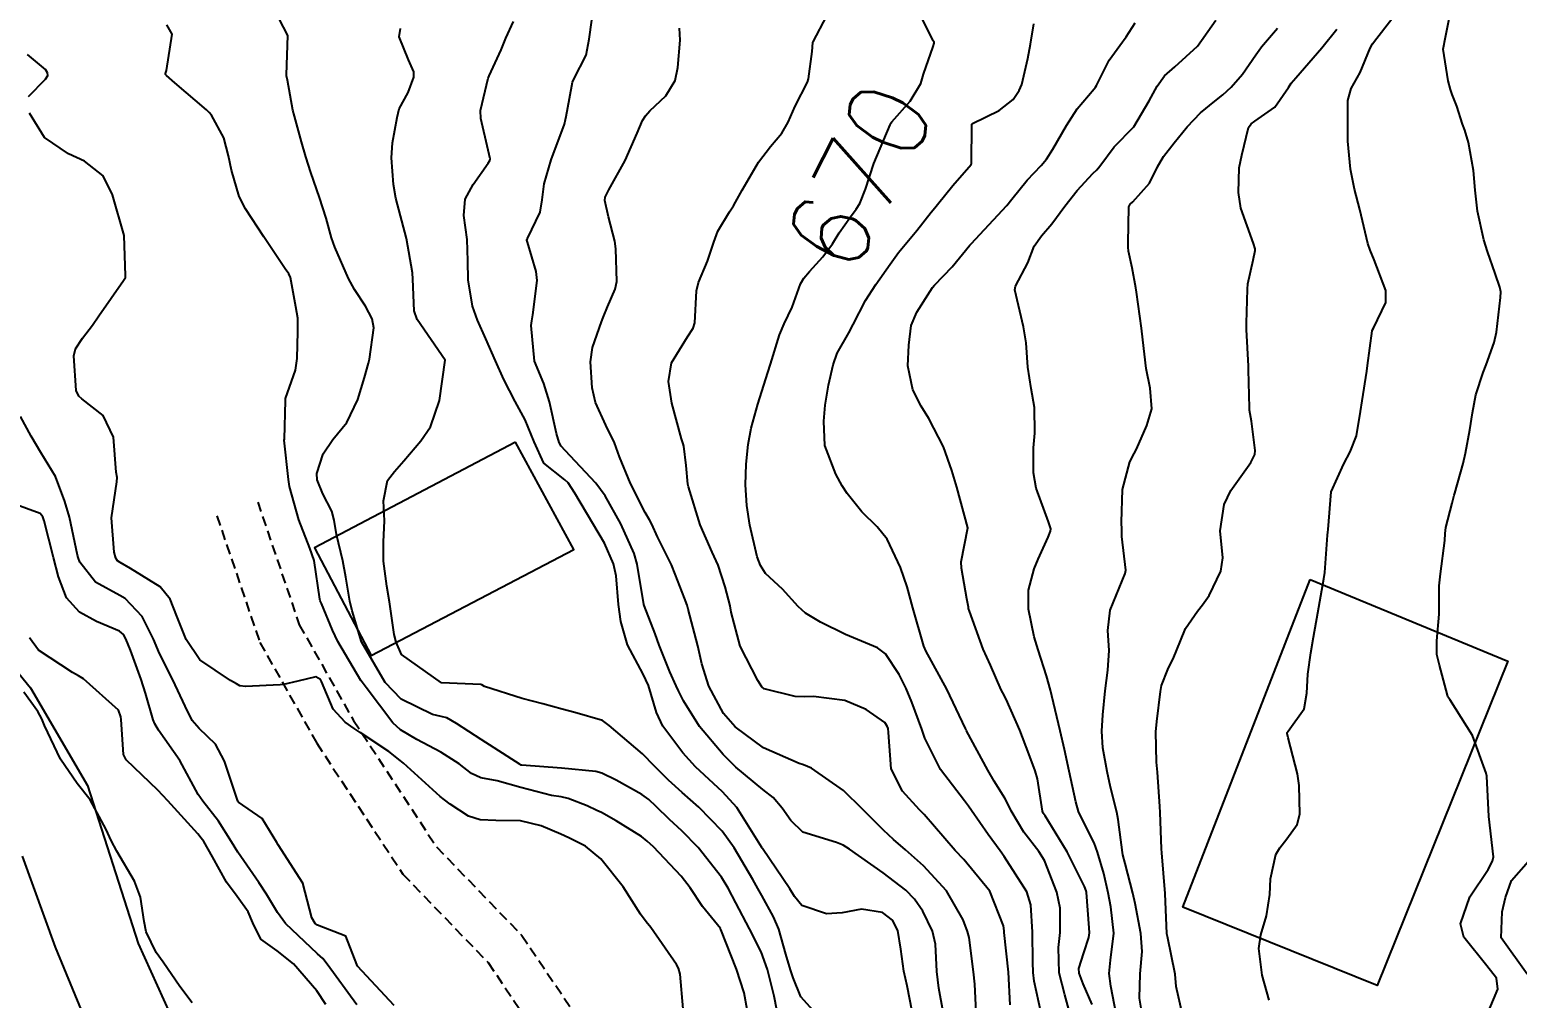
# Model space of a CAD drawing. Header units: metres. Extents: x 292545 to 299085, y 7450245 to 7463078.
# Drawn here: x 296010.8 to 296084.5, y 7461973.9 to 7462021.9 of the extents above; entities that cross this region are included whole.
import ezdxf
from ezdxf.enums import TextEntityAlignment as Align

# ---------------------------------------------------------------- set-up
doc = ezdxf.new("R2010")
doc.units = ezdxf.units.M
doc.linetypes.add('DASHED', pattern=[0.75, 0.5, -0.25])
for name, color, linetype in [('Cotas', 45, 'Continuous'), ('Curvas de Nivel 1m', 11, 'Continuous'), ('Curvas de Nivel 5m', 15, 'Continuous'), ('Edificações', 30, 'Continuous'), ('Hidrografia', 140, 'Continuous'), ('Vias Secundárias', 230, 'DASHED')]:
    doc.layers.add(name, color=color, linetype=linetype)
doc.styles.add('Style-STANDARD', font='STANDARD.shx')

msp = doc.modelspace()

# ---------------------------------------------------------------- linework, layer by layer
at = {"layer": 'Curvas de Nivel 1m', "flags": 128}
for points, elevation in [([(296047.806, 7461973.308), (296047.676, 7461973.987), (296047.347, 7461975.315), (296047.026, 7461976.191), (296046.457, 7461977.326), (296045.783, 7461978.606), (296045.397, 7461979.337), (296045.071, 7461979.88), (296043.917, 7461981.352), (296043.101, 7461982.181), (296042.486, 7461982.749), (296041.831, 7461983.379), (296041.459, 7461983.728), (296041.119, 7461983.983), (296039.839, 7461984.69), (296039.129, 7461985.039), (296038.836, 7461985.12), (296037.131, 7461985.291), (296035.159, 7461985.434), (296035.133, 7461985.439), (296035.087, 7461985.46), (296033.151, 7461986.703), (296031.924, 7461987.499), (296031.441, 7461987.781), (296031.166, 7461987.85), (296030.742, 7461987.94), (296029.175, 7461988.707), (296028.389, 7461989.538), (296027.213, 7461991.55), (296026.761, 7461993.09), (296026.635, 7461993.559), (296026.433, 7461994.751), (296026.288, 7461995.564), (296025.974, 7461996.868), (296025.858, 7461997.571), (296025.745, 7461998.031), (296025.296, 7461998.877), (296025.02, 7461999.583), (296024.999, 7461999.891), (296025.316, 7462000.871), (296025.79, 7462001.573), (296026.486, 7462002.413), (296027.031, 7462003.555), (296027.364, 7462004.643), (296027.559, 7462005.361), (296027.605, 7462005.548), (296027.835, 7462007.107), (296027.747, 7462007.547), (296027.409, 7462008.186), (296026.865, 7462009.006), (296026.567, 7462009.559), (296025.891, 7462011.113), (296025.728, 7462011.567), (296025.457, 7462012.541), (296025.126, 7462013.575), (296024.705, 7462014.802), (296024.455, 7462015.586), (296024.244, 7462016.333), (296023.888, 7462017.594), (296023.812, 7462017.891), (296023.54, 7462019.387), (296023.498, 7462019.6), (296023.494, 7462019.65), (296023.563, 7462021.6), (296022.516, 7462023.611)], 664), ([(296072.228, 7461973.79), (296071.878, 7461975.021), (296071.711, 7461976.345), (296071.813, 7461977.022), (296072.099, 7461977.973), (296072.251, 7461979.018), (296072.285, 7461979.803), (296072.557, 7461981.015), (296072.755, 7461981.346), (296073.094, 7461981.776), (296073.618, 7461982.492), (296073.752, 7461983.004), (296073.71, 7461984.421), (296073.623, 7461985.005), (296073.16, 7461986.783), (296073.115, 7461987.01), (296073.12, 7461987.054), (296073.164, 7461987.128), (296073.952, 7461988.225), (296074.099, 7461989.001), (296074.138, 7461989.942), (296074.285, 7461990.994), (296074.427, 7461991.78), (296074.642, 7461992.989), (296074.939, 7461994.674), (296074.978, 7461994.984), (296075.116, 7461996.827), (296075.132, 7461996.982), (296075.144, 7461997.113), (296075.303, 7461998.98), (296075.92, 7462000.371), (296076.235, 7462000.971), (296076.551, 7462001.751), (296076.755, 7462002.966), (296076.828, 7462003.495), (296077.066, 7462004.963), (296077.101, 7462005.238), (296077.323, 7462006.961), (296077.343, 7462007.011), (296077.395, 7462007.097), (296078.007, 7462008.361), (296078.008, 7462008.954), (296077.438, 7462010.479), (296077.225, 7462010.962), (296077.118, 7462011.292), (296076.721, 7462012.967), (296076.463, 7462013.985), (296076.25, 7462014.972), (296076.116, 7462016.365), (296076.13, 7462016.974), (296076.132, 7462018.376), (296076.296, 7462018.972), (296076.744, 7462019.769), (296077.232, 7462020.963), (296077.345, 7462021.183), (296077.568, 7462021.457), (296078.707, 7462022.943)], 676), ([(296082.994, 7461972.994), (296083.555, 7461974.337), (296083.496, 7461974.885), (296083.022, 7461975.486), (296081.869, 7461976.908), (296081.711, 7461977.571), (296082.179, 7461978.903), (296083.077, 7461980.27), (296083.291, 7461980.677), (296083.339, 7461980.887), (296083.113, 7461982.89), (296083.009, 7461984.891), (296082.989, 7461985.037), (296082.308, 7461986.898), (296081.18, 7461988.683), (296081.091, 7461988.82), (296081.059, 7461988.912), (296080.668, 7461990.388), (296080.532, 7461990.92), (296080.535, 7461991.598), (296080.645, 7461992.919), (296080.659, 7461994.33), (296080.726, 7461994.918), (296080.932, 7461996.577), (296080.944, 7461996.915), (296080.979, 7461997.212), (296081.296, 7461998.423), (296081.403, 7461998.808), (296081.43, 7461998.909), (296081.838, 7462000.384), (296081.957, 7462000.904), (296082.178, 7462002.058), (296082.304, 7462002.9), (296082.466, 7462003.789), (296082.833, 7462004.895), (296082.99, 7462005.28), (296083.388, 7462006.374), (296083.501, 7462006.888), (296083.688, 7462008.617), (296083.704, 7462008.886), (296083.666, 7462009.128), (296083.432, 7462009.804), (296083.051, 7462010.894), (296082.87, 7462011.474), (296082.559, 7462012.899), (296082.44, 7462013.939), (296082.362, 7462014.901), (296082.115, 7462016.296), (296081.921, 7462016.906), (296081.818, 7462017.209), (296081.525, 7462018.087), (296081.295, 7462018.677), (296081.218, 7462018.913), (296081.096, 7462019.358), (296080.858, 7462020.917), (296080.97, 7462021.515), (296081.253, 7462022.913)], 677), ([(296046.348, 7461973.326), (296046.183, 7461974.15), (296045.811, 7461975.332), (296045.042, 7461977.286), (296045.024, 7461977.322), (296045.011, 7461977.34), (296044.123, 7461978.423), (296043.513, 7461979.356), (296043.072, 7461979.94), (296041.692, 7461981.381), (296041.386, 7461981.676), (296041.098, 7461981.904), (296039.837, 7461982.672), (296039.11, 7461983.085), (296038.893, 7461983.195), (296038.399, 7461983.421), (296037.47, 7461983.789), (296037.117, 7461983.858), (296036.633, 7461983.93), (296035.122, 7461984.332), (296033.942, 7461984.654), (296033.126, 7461984.815), (296032.668, 7461985.027), (296032.051, 7461985.496), (296031.142, 7461986.087), (296029.957, 7461986.715), (296029.158, 7461987.184), (296028.774, 7461987.534), (296027.44, 7461989.288), (296027.247, 7461989.549), (296027.184, 7461989.636), (296026.036, 7461991.568), (296025.773, 7461992.126), (296025.232, 7461993.444), (296025.172, 7461993.581), (296025.145, 7461993.67), (296024.862, 7461995.584), (296024.658, 7461996.19), (296024.11, 7461997.592), (296023.651, 7461999.245), (296023.595, 7461999.597), (296023.389, 7462001.542), (296023.39, 7462001.599), (296023.442, 7462003.509), (296023.455, 7462003.599), (296023.95, 7462005.011), (296024.026, 7462005.593), (296024.059, 7462006.927), (296024.067, 7462007.593), (296023.961, 7462008.145), (296023.699, 7462009.596), (296023.612, 7462009.785), (296023.427, 7462010.031), (296022.371, 7462011.611), (296021.464, 7462013.014), (296021.148, 7462013.625), (296020.77, 7462014.915), (296020.621, 7462015.633), (296020.383, 7462016.518), (296019.775, 7462017.646), (296019.661, 7462017.785), (296019.526, 7462017.912), (296017.961, 7462019.244), (296017.542, 7462019.61), (296017.501, 7462019.67), (296017.497, 7462019.717), (296017.545, 7462019.864), (296017.826, 7462021.666), (296017.57, 7462022.13)], 663), ([(296054.524, 7461973.227), (296054.281, 7461974.506), (296054.113, 7461975.233), (296053.955, 7461976.31), (296053.817, 7461977.238), (296053.552, 7461977.746), (296053.052, 7461978.129), (296052.016, 7461978.298), (296051.051, 7461978.116), (296050.268, 7461978.061), (296049.055, 7461978.477), (296048.685, 7461978.922), (296048.461, 7461979.299), (296047.093, 7461981.302), (296047.079, 7461981.32), (296047.061, 7461981.353), (296045.829, 7461983.333), (296045.121, 7461984.114), (296043.77, 7461985.354), (296043.143, 7461986.038), (296042.152, 7461987.375), (296041.836, 7461988.046), (296041.451, 7461989.386), (296041.191, 7461989.951), (296040.405, 7461991.398), (296040.071, 7461992.555), (296039.96, 7461993.403), (296039.84, 7461994.811), (296039.72, 7461995.405), (296039.268, 7461996.439), (296038.695, 7461997.416), (296037.802, 7461998.921), (296037.465, 7461999.428), (296037.304, 7461999.569), (296036.264, 7462000.397), (296035.774, 7462001.453), (296035.339, 7462002.547), (296034.829, 7462003.465), (296034.279, 7462004.555), (296033.869, 7462005.475), (296033.389, 7462006.568), (296032.967, 7462007.484), (296032.722, 7462008.175), (296032.5, 7462009.489), (296032.488, 7462010.433), (296032.453, 7462011.49), (296032.285, 7462012.668), (296032.358, 7462013.491), (296032.753, 7462014.214), (296033.491, 7462015.271), (296033.573, 7462015.398), (296033.589, 7462015.479), (296033.497, 7462015.906), (296033.137, 7462017.484), (296033.12, 7462017.883), (296033.495, 7462019.48), (296033.506, 7462019.517), (296033.544, 7462019.598), (296034.143, 7462020.888), (296034.38, 7462021.472), (296034.751, 7462022.293)], 666), ([(296056.063, 7461973.209), (296055.836, 7461974.38), (296055.747, 7461975.213), (296055.683, 7461976.563), (296055.534, 7461977.215), (296055.053, 7461978.193), (296054.633, 7461978.8), (296054.204, 7461979.233), (296053.076, 7461980.104), (296051.407, 7461981.267), (296051.095, 7461981.47), (296050.768, 7461981.601), (296049.101, 7461982.121), (296048.497, 7461982.689), (296048.081, 7461983.305), (296047.635, 7461983.829), (296047.122, 7461984.234), (296045.786, 7461985.333), (296045.142, 7461985.956), (296043.98, 7461987.352), (296043.176, 7461988.621), (296042.933, 7461989.116), (296042.823, 7461989.365), (296042.501, 7461990.062), (296041.983, 7461991.378), (296041.776, 7461991.939), (296041.233, 7461993.35), (296041.222, 7461993.39), (296040.891, 7461995.394), (296040.738, 7461995.918), (296040.071, 7461997.402), (296039.297, 7461998.786), (296038.832, 7461999.415), (296037.319, 7462001.025), (296037.125, 7462001.237), (296037.026, 7462001.434), (296036.886, 7462001.88), (296036.543, 7462003.442), (296036.257, 7462004.342), (296035.788, 7462005.454), (296035.628, 7462007.228), (296035.658, 7462007.456), (296035.704, 7462007.753), (296035.919, 7462009.453), (296035.883, 7462009.909), (296035.442, 7462011.36), (296035.417, 7462011.46), (296035.42, 7462011.484), (296035.444, 7462011.536), (296036.069, 7462012.846), (296036.179, 7462013.449), (296036.278, 7462014.245), (296036.62, 7462015.443), (296037.274, 7462017.197), (296037.337, 7462017.433), (296037.358, 7462017.59), (296037.529, 7462018.474), (296037.68, 7462019.29), (296037.739, 7462019.428), (296038.361, 7462020.615), (296038.508, 7462021.421), (296038.638, 7462022.358)], 667), ([(296059.381, 7461973.558), (296059.304, 7461975.176), (296059.087, 7461977.134), (296059.085, 7461977.179), (296059.081, 7461977.217), (296059.046, 7461977.479), (296058.379, 7461979.187), (296057.086, 7461980.752), (296056.657, 7461981.204), (296055.111, 7461982.993), (296055, 7461983.11), (296054.886, 7461983.223), (296054.04, 7461984.154), (296053.475, 7461985.245), (296053.355, 7461987.052), (296053.327, 7461987.248), (296053.284, 7461987.368), (296053.166, 7461987.549), (296052.243, 7461988.189), (296051.177, 7461988.648), (296049.628, 7461988.836), (296049.178, 7461988.821), (296048.725, 7461988.843), (296047.182, 7461989.226), (296047.073, 7461989.321), (296046.873, 7461989.636), (296045.99, 7461991.332), (296045.549, 7461993.015), (296045.489, 7461993.337), (296045.242, 7461994.265), (296044.895, 7461995.344), (296044.611, 7461995.998), (296044.012, 7461997.353), (296043.434, 7461999.227), (296043.405, 7461999.359), (296043.312, 7462000.291), (296043.204, 7462001.244), (296043.17, 7462001.362), (296043.079, 7462001.612), (296042.597, 7462003.371), (296042.436, 7462004.446), (296042.582, 7462005.372), (296043.386, 7462006.667), (296043.66, 7462007.087), (296043.741, 7462007.357), (296043.833, 7462008.939), (296043.922, 7462009.355), (296044.371, 7462010.413), (296044.686, 7462011.348), (296044.891, 7462011.906), (296045.466, 7462012.865), (296045.655, 7462013.152), (296045.759, 7462013.336), (296046.085, 7462013.937), (296046.897, 7462015.319), (296047.501, 7462016.088), (296048.059, 7462016.753), (296048.381, 7462017.301), (296048.726, 7462018.097), (296049.325, 7462019.292), (296049.381, 7462019.455), (296049.558, 7462020.805), (296049.602, 7462021.25), (296049.615, 7462021.289), (296050.288, 7462022.571)], 669), ([(296062.335, 7461973.137), (296062.091, 7461974.051), (296061.808, 7461975.142), (296061.776, 7461976.398), (296061.854, 7461977.142), (296061.854, 7461978.343), (296061.697, 7461979.144), (296061.086, 7461980.714), (296060.809, 7461981.154), (296060.054, 7461982.117), (296059.429, 7461983.175), (296059.33, 7461983.392), (296059.119, 7461983.802), (296058.593, 7461984.644), (296058.267, 7461985.183), (296057.218, 7461987.143), (296057.192, 7461987.2), (296057.182, 7461987.219), (296057.164, 7461987.26), (296056.243, 7461989.209), (296055.202, 7461991.106), (296055.164, 7461991.182), (296055.144, 7461991.221), (296055.101, 7461991.325), (296054.554, 7461993.23), (296054.277, 7461994.269), (296053.949, 7461995.233), (296053.274, 7461996.641), (296052.792, 7461997.247), (296052.019, 7461997.988), (296051.299, 7461998.891), (296051.058, 7461999.272), (296050.73, 7461999.854), (296050.198, 7462001.281), (296050.138, 7462002.485), (296050.21, 7462003.281), (296050.379, 7462004.264), (296050.6, 7462005.278), (296050.796, 7462005.858), (296051.389, 7462006.867), (296051.604, 7462007.267), (296052.203, 7462008.466), (296052.722, 7462009.251), (296053.433, 7462010.262), (296053.84, 7462010.835), (296054.168, 7462011.233), (296054.756, 7462011.925), (296055.467, 7462012.836), (296055.638, 7462013.05), (296055.774, 7462013.217), (296056.531, 7462014.161), (296057.444, 7462015.2), (296057.458, 7462015.236), (296057.487, 7462017.2), (296057.492, 7462017.221), (296057.514, 7462017.242), (296058.829, 7462017.875), (296059.532, 7462018.432), (296059.833, 7462018.872), (296059.954, 7462019.166), (296060.265, 7462020.453), (296060.391, 7462021.162), (296060.56, 7462022.173)], 671), ([(296063.454, 7461973.58), (296063.008, 7461974.6), (296062.802, 7461975.132), (296062.793, 7461975.355), (296063.028, 7461976.141), (296063.276, 7461976.889), (296063.308, 7461977.126), (296063.297, 7461977.377), (296063.166, 7461979.128), (296063.149, 7461979.214), (296063.067, 7461979.424), (296062.215, 7461981.139), (296061.111, 7461982.926), (296061.017, 7461983.057), (296060.978, 7461983.152), (296060.735, 7461984.762), (296060.623, 7461985.155), (296060.302, 7461986.002), (296059.857, 7461987.163), (296059.178, 7461988.7), (296059.023, 7461989.014), (296058.942, 7461989.174), (296058.399, 7461990.386), (296058.046, 7461991.187), (296057.361, 7461993.068), (296057.323, 7461993.199), (296057.307, 7461993.272), (296057.238, 7461993.677), (296056.961, 7461995.203), (296056.956, 7461995.505), (296057.283, 7461997.2), (296056.738, 7461999.206), (296056.487, 7462000.033), (296056.075, 7462001.212), (296055.344, 7462002.611), (296054.97, 7462003.224), (296054.559, 7462004.03), (296054.311, 7462005.231), (296054.363, 7462006.25), (296054.468, 7462007.229), (296054.751, 7462007.878), (296055.419, 7462008.932), (296055.533, 7462009.107), (296055.625, 7462009.218), (296056.502, 7462010.14), (296057.377, 7462011.201), (296057.409, 7462011.235), (296057.444, 7462011.278), (296059.211, 7462013.174), (296059.468, 7462013.483), (296060.219, 7462014.426), (296060.91, 7462015.156), (296061.179, 7462015.47), (296061.501, 7462015.959), (296062.175, 7462017.14), (296062.7, 7462017.958), (296063.54, 7462018.955), (296063.618, 7462019.043), (296063.669, 7462019.119), (296064.291, 7462020.378), (296064.816, 7462021.107), (296065.141, 7462021.53), (296065.574, 7462022.217)], 672), ([(296064.63, 7461973.114), (296064.373, 7461974.476), (296064.29, 7461975.111), (296064.357, 7461975.776), (296064.516, 7461977.108), (296064.366, 7461978.42), (296064.246, 7461979.112), (296064.028, 7461980.071), (296063.71, 7461981.121), (296063.552, 7461981.578), (296063.106, 7461982.456), (296062.769, 7461983.133), (296062.631, 7461983.621), (296062.31, 7461985.138), (296062.071, 7461986.219), (296061.868, 7461987.143), (296061.451, 7461988.876), (296061.388, 7461989.148), (296061.19, 7461989.858), (296060.764, 7461991.154), (296060.568, 7461991.801), (296060.295, 7461993.159), (296060.298, 7461994.103), (296060.575, 7461995.157), (296060.777, 7461995.638), (296061.269, 7461996.73), (296061.384, 7461997.037), (296061.391, 7461997.149), (296061.278, 7461997.494), (296060.673, 7461999.156), (296060.545, 7461999.923), (296060.544, 7462001.158), (296060.601, 7462001.89), (296060.594, 7462003.158), (296060.427, 7462004.095), (296060.261, 7462005.161), (296060.178, 7462006.369), (296060.048, 7462007.163), (296059.604, 7462008.984), (296059.643, 7462009.168), (296060.263, 7462010.333), (296060.567, 7462011.159), (296060.928, 7462011.675), (296061.454, 7462012.262), (296062.099, 7462013.14), (296062.695, 7462013.912), (296063.487, 7462014.751), (296063.675, 7462014.933), (296063.827, 7462015.117), (296064.538, 7462016.074), (296065.513, 7462017.073), (296066.273, 7462018.351), (296066.678, 7462019.089), (296067.041, 7462019.592), (296067.552, 7462020.038), (296068.677, 7462021.063), (296069.576, 7462022.357)], 673), ([(296057.689, 7461973.193), (296057.621, 7461974.58), (296057.569, 7461975.194), (296057.345, 7461976.89), (296057.267, 7461977.198), (296057.049, 7461977.763), (296056.216, 7461979.208), (296055.081, 7461980.453), (296054.183, 7461981.234), (296053.604, 7461981.748), (296053.103, 7461982.219), (296052.052, 7461983.261), (296051.122, 7461984.179), (296049.524, 7461985.286), (296049.135, 7461985.449), (296048.914, 7461985.516), (296047.148, 7461986.301), (296045.74, 7461987.334), (296045.17, 7461988), (296044.447, 7461989.347), (296044.098, 7461990.453), (296043.895, 7461991.353), (296043.418, 7461993.17), (296043.36, 7461993.359), (296043.236, 7461993.711), (296042.775, 7461994.894), (296042.58, 7461995.37), (296041.895, 7461996.759), (296041.605, 7461997.385), (296041.498, 7461997.599), (296041.289, 7461997.958), (296040.555, 7461999.397), (296040.005, 7462000.714), (296039.755, 7462001.406), (296039.336, 7462002.289), (296038.818, 7462003.415), (296038.647, 7462004.13), (296038.567, 7462005.418), (296038.665, 7462006.136), (296039.11, 7462007.413), (296039.194, 7462007.623), (296039.41, 7462008.148), (296039.791, 7462009.033), (296039.869, 7462009.406), (296039.828, 7462011.017), (296039.775, 7462011.407), (296039.461, 7462012.615), (296039.278, 7462013.412), (296039.294, 7462013.593), (296039.478, 7462013.941), (296040.284, 7462015.398), (296040.88, 7462016.763), (296041.149, 7462017.385), (296041.291, 7462017.609), (296041.52, 7462017.86), (296042.302, 7462018.602), (296042.777, 7462019.368), (296042.906, 7462020.009), (296043.024, 7462021.365), (296042.977, 7462021.958)], 668), ([(296065.929, 7461973.096), (296065.788, 7461973.886), (296065.824, 7461975.092), (296065.925, 7461976.196), (296065.864, 7461977.092), (296065.573, 7461978.579), (296065.462, 7461979.096), (296065.078, 7461980.568), (296064.967, 7461980.987), (296064.946, 7461981.102), (296064.743, 7461982.739), (296064.665, 7461983.107), (296064.364, 7461984.35), (296064.193, 7461985.114), (296063.977, 7461986.291), (296063.93, 7461987.118), (296063.976, 7461987.923), (296064.098, 7461989.116), (296064.23, 7461990.151), (296064.285, 7461991.114), (296064.225, 7461992.108), (296064.347, 7461993.113), (296065.077, 7461994.928), (296065.115, 7461995.102), (296064.924, 7461996.76), (296064.918, 7461997.105), (296064.905, 7461997.479), (296064.946, 7461999.105), (296065.317, 7462000.472), (296065.529, 7462000.889), (296065.644, 7462001.097), (296066.158, 7462002.275), (296066.407, 7462003.089), (296066.327, 7462004.126), (296066.121, 7462005.093), (296065.961, 7462006.52), (296065.892, 7462007.095), (296065.644, 7462008.874), (296065.612, 7462009.098), (296065.433, 7462010.077), (296065.252, 7462010.914), (296065.239, 7462011.102), (296065.239, 7462011.308), (296065.258, 7462013.102), (296065.333, 7462013.233), (296065.467, 7462013.355), (296066.29, 7462014.282), (296066.687, 7462015.088), (296066.977, 7462015.606), (296067.505, 7462016.282), (296068.153, 7462017.07), (296068.82, 7462017.764), (296069.532, 7462018.336), (296069.925, 7462018.658), (296070.334, 7462019.042), (296070.898, 7462019.688), (296071.559, 7462020.645), (296071.721, 7462020.868), (296071.85, 7462021.027), (296072.63, 7462021.961)], 674), ([(296010.711, 7462018.569), (296011.54, 7462019.43), (296011.667, 7462019.613), (296011.639, 7462019.739), (296011.545, 7462019.904), (296010.652, 7462020.649)], 662), ([(296043.171, 7461973.367), (296043.019, 7461975.078), (296042.937, 7461975.371), (296042.833, 7461975.564), (296041.564, 7461977.385), (296041.33, 7461977.67), (296041.05, 7461978.056), (296040.188, 7461979.399), (296039.084, 7461980.791), (296038.319, 7461981.422), (296037.503, 7461981.84), (296037.099, 7461982.014), (296036.13, 7461982.423), (296035.105, 7461982.671), (296033.885, 7461982.692), (296033.105, 7461982.726), (296032.518, 7461982.9), (296031.609, 7461983.503), (296031.325, 7461983.717), (296031.117, 7461983.886), (296029.294, 7461985.528), (296029.135, 7461985.661), (296028.565, 7461986.113), (296027.155, 7461987.054), (296026.85, 7461987.245), (296026.411, 7461987.561), (296025.816, 7461988.217), (296025.232, 7461989.579), (296025.184, 7461989.674), (296024.958, 7461989.81), (296024.052, 7461989.591), (296023.347, 7461989.433), (296023.181, 7461989.417), (296021.467, 7461989.331), (296021.18, 7461989.374), (296021.022, 7461989.463), (296020.725, 7461989.627), (296019.198, 7461990.652), (296018.518, 7461991.657), (296018.064, 7461992.822), (296017.737, 7461993.665), (296017.239, 7461994.266), (296015.754, 7461995.178), (296015.251, 7461995.473), (296015.124, 7461995.565), (296015.038, 7461995.693), (296014.959, 7461995.993), (296014.824, 7461997.697), (296015.083, 7461999.475), (296015.093, 7461999.693), (296015.045, 7461999.955), (296014.918, 7462001.696), (296014.412, 7462002.772), (296013.352, 7462003.588), (296013.206, 7462003.721), (296013.076, 7462004.003), (296012.958, 7462005.724), (296013.031, 7462006.071), (296013.386, 7462006.594), (296013.875, 7462007.234), (296014.189, 7462007.708), (296015.421, 7462009.45), (296015.51, 7462009.602), (296015.52, 7462009.689), (296015.443, 7462011.69), (296014.868, 7462013.699), (296014.413, 7462014.636), (296013.489, 7462015.375), (296012.692, 7462015.728), (296011.505, 7462016.54), (296010.755, 7462017.748)], 662), ([(296028.836, 7461973.532), (296027.022, 7461975.48), (296026.989, 7461975.551), (296026.436, 7461976.958), (296025.042, 7461977.499), (296024.913, 7461977.581), (296024.753, 7461977.876), (296024.301, 7461979.588), (296023.091, 7461981.479), (296023.025, 7461981.601), (296022.288, 7461982.795), (296021.113, 7461983.6), (296021.082, 7461983.652), (296020.425, 7461985.631), (296019.982, 7461986.469), (296019.159, 7461987.249), (296018.823, 7461987.653), (296018.468, 7461988.359), (296017.854, 7461989.663), (296017.202, 7461990.968), (296016.905, 7461991.675), (296016.343, 7461992.802), (296015.502, 7461993.687), (296015.234, 7461993.839), (296014.032, 7461994.5), (296013.251, 7461995.501), (296013.169, 7461995.721), (296013.14, 7461995.835), (296012.736, 7461997.725), (296012.512, 7461998.506), (296012.038, 7461999.733), (296011.321, 7462000.937), (296010.832, 7462001.748), (296010.308, 7462002.721)], 661), ([(296025.456, 7461973.573), (296025.003, 7461974.247), (296023.84, 7461975.592), (296023.029, 7461976.241), (296022.231, 7461976.808), (296021.826, 7461977.618), (296021.592, 7461978.165), (296021.056, 7461978.925), (296020.522, 7461979.635), (296019.826, 7461980.898), (296019.392, 7461981.647), (296019.271, 7461981.823), (296019.097, 7461982.028), (296017.609, 7461983.665), (296017.121, 7461984.204), (296015.547, 7461985.694), (296015.415, 7461985.965), (296015.304, 7461987.698), (296015.289, 7461987.823), (296015.167, 7461988.154), (296013.426, 7461989.718), (296013.185, 7461989.865), (296012.889, 7461990.022), (296011.204, 7461991.139), (296010.761, 7461991.747)], 659), ([(296018.816, 7461973.652), (296018.204, 7461974.459), (296017.374, 7461975.666), (296017.028, 7461976.159), (296016.535, 7461977.174), (296016.434, 7461977.679), (296016.265, 7461978.892), (296015.966, 7461979.686), (296015.085, 7461981.181), (296014.803, 7461981.703), (296014.551, 7461982.253), (296013.77, 7461983.713), (296013.125, 7461984.527), (296012.284, 7461985.729), (296011.491, 7461987.406), (296011.36, 7461987.738), (296011.166, 7461988.091), (296010.481, 7461989.055)], 658), ([(296085.016, 7461975.082), (296083.728, 7461976.883), (296083.771, 7461978.168), (296083.937, 7461978.881), (296084.234, 7461979.716), (296085.081, 7461980.682)], 678)]:
    msp.add_lwpolyline(points, dxfattribs=dict(at, elevation=elevation))
at = {"layer": 'Curvas de Nivel 5m', "flags": 128}
for points, elevation in [([(296060.919, 7461973.151), (296060.577, 7461974.725), (296060.524, 7461975.157), (296060.5, 7461975.679), (296060.484, 7461977.158), (296060.411, 7461978.515), (296060.208, 7461979.163), (296059.089, 7461980.907), (296058.883, 7461981.182), (296058.294, 7461981.995), (296057.466, 7461983.196), (296057.323, 7461983.405), (296057.118, 7461983.666), (296055.925, 7461985.212), (296055.156, 7461986.772), (296055.001, 7461987.222), (296054.506, 7461988.56), (296054.222, 7461989.234), (296053.884, 7461989.934), (296053.2, 7461990.948), (296052.81, 7461991.254), (296051.213, 7461991.916), (296049.979, 7461992.525), (296049.228, 7461992.966), (296048.876, 7461993.295), (296048.099, 7461994.165), (296047.249, 7461994.94), (296047, 7461995.323), (296046.831, 7461995.753), (296046.464, 7461997.328), (296046.325, 7461998.297), (296046.252, 7461999.331), (296046.288, 7462000.356), (296046.395, 7462001.329), (296046.534, 7462002.129), (296046.867, 7462003.325), (296047.369, 7462004.898), (296047.491, 7462005.309), (296047.935, 7462006.757), (296048.173, 7462007.302), (296048.569, 7462008.135), (296048.991, 7462009.294), (296049.145, 7462009.574), (296049.429, 7462009.893), (296050.096, 7462010.624), (296050.569, 7462011.279), (296050.907, 7462011.82), (296051.463, 7462012.61), (296051.748, 7462012.987), (296051.923, 7462013.263), (296052.203, 7462013.982), (296052.627, 7462015.253), (296053.435, 7462017.164), (296053.465, 7462017.241), (296053.483, 7462017.271), (296053.514, 7462017.312), (296054.425, 7462018.335), (296054.947, 7462019.226), (296055.088, 7462019.684), (296055.561, 7462021.055), (296055.61, 7462021.219), (296055.608, 7462021.264), (296055.564, 7462021.334), (296054.615, 7462023.23)], 670), ([(296049.611, 7461973.284), (296049, 7461973.949), (296048.613, 7461974.9), (296048.49, 7461975.298), (296048.253, 7461976.073), (296047.903, 7461977.307), (296047.649, 7461977.911), (296047.059, 7461978.972), (296046.87, 7461979.322), (296046.622, 7461979.772), (296045.701, 7461981.334), (296045.101, 7461982.164), (296043.951, 7461983.352), (296043.12, 7461984.083), (296042.441, 7461984.685), (296041.751, 7461985.381), (296041.142, 7461985.998), (296039.499, 7461987.407), (296039.165, 7461987.649), (296037.79, 7461988.051), (296037.171, 7461988.206), (296036.211, 7461988.482), (296035.176, 7461988.735), (296033.321, 7461989.339), (296033.182, 7461989.423), (296033.137, 7461989.435), (296031.183, 7461989.51), (296029.204, 7461990.914), (296028.931, 7461991.533), (296028.844, 7461991.906), (296028.598, 7461993.536), (296028.466, 7461994.313), (296028.307, 7461995.539), (296028.309, 7461996.497), (296028.354, 7461997.539), (296028.302, 7461998.53), (296028.513, 7461999.538), (296028.857, 7461999.985), (296029.313, 7462000.514), (296030.16, 7462001.517), (296030.639, 7462002.205), (296031.089, 7462003.504), (296031.373, 7462005.5), (296029.975, 7462007.521), (296029.833, 7462007.95), (296029.762, 7462009.525), (296029.741, 7462009.841), (296029.443, 7462011.53), (296028.918, 7462013.536), (296028.805, 7462014.211), (296028.711, 7462015.538), (296028.757, 7462016.281), (296028.982, 7462017.535), (296029.092, 7462017.961), (296029.532, 7462018.773), (296029.814, 7462019.526), (296029.81, 7462019.79), (296029.551, 7462020.385), (296029.092, 7462021.535), (296029.157, 7462021.946)], 665), ([(296067.921, 7461973.071), (296067.616, 7461974.464), (296067.555, 7461975.075), (296067.176, 7461976.944), (296067.156, 7461977.079), (296067.063, 7461979.08), (296066.894, 7461981.082), (296066.879, 7461981.289), (296066.826, 7461983.083), (296066.807, 7461983.392), (296066.683, 7461985.085), (296066.645, 7461985.58), (296066.605, 7461987.086), (296066.649, 7461987.604), (296066.832, 7461989.084), (296066.891, 7461989.378), (296067.194, 7461990.175), (296067.49, 7461990.787), (296067.606, 7461991.076), (296068.076, 7461992.215), (296068.665, 7461993.066), (296068.92, 7461993.379), (296069.241, 7461993.847), (296069.834, 7461995.051), (296069.919, 7461995.709), (296069.797, 7461997.052), (296069.987, 7461998.355), (296070.329, 7461999.045), (296071.317, 7462000.432), (296071.515, 7462000.834), (296071.534, 7462001.028), (296071.345, 7462002.484), (296071.254, 7462003.031), (296071.244, 7462003.142), (296071.202, 7462005.032), (296071.192, 7462005.215), (296071.094, 7462007.033), (296071.094, 7462007.336), (296071.141, 7462009.033), (296071.163, 7462009.295), (296071.437, 7462010.463), (296071.533, 7462010.938), (296071.528, 7462011.029), (296071.446, 7462011.288), (296070.825, 7462013.036), (296070.699, 7462013.814), (296070.735, 7462015.038), (296070.876, 7462015.659), (296071.202, 7462017.033), (296071.324, 7462017.223), (296071.518, 7462017.359), (296072.503, 7462018.045), (296073.177, 7462019.014), (296073.32, 7462019.237), (296073.548, 7462019.497), (296074.843, 7462020.991), (296075.572, 7462021.909)], 675), ([(296026.993, 7461973.55), (296025.512, 7461975.573), (296025.296, 7461975.846), (296025.028, 7461976.081), (296023.452, 7461977.596), (296023.048, 7461978.132), (296022.498, 7461979.049), (296022.133, 7461979.614), (296021.085, 7461981.125), (296020.766, 7461981.633), (296020.12, 7461982.652), (296019.343, 7461983.647), (296019.118, 7461983.98), (296018.209, 7461985.659), (296017.158, 7461987.176), (296016.965, 7461987.477), (296016.89, 7461987.674), (296016.508, 7461989.011), (296016.297, 7461989.683), (296015.759, 7461991.137), (296015.535, 7461991.695), (296015.421, 7461991.903), (296015.217, 7461992.078), (296014.074, 7461992.56), (296013.226, 7461993.011), (296012.586, 7461993.726), (296012.199, 7461994.775), (296011.949, 7461995.733), (296011.475, 7461997.543), (296011.416, 7461997.739), (296011.285, 7461997.912), (296009.931, 7461998.402)], 660)]:
    msp.add_lwpolyline(points, dxfattribs=dict(at, elevation=elevation))
at = {"layer": 'Edificações'}
for points in [[(296034.859, 7462001.436), (296024.893, 7461996.213), (296027.696, 7461990.863), (296037.75, 7461996.131)], [(296074.251, 7461994.637), (296084.055, 7461990.59), (296077.583, 7461974.514), (296067.948, 7461978.393)]]:
    msp.add_lwpolyline(points, close=True, dxfattribs=at)
at = {"layer": 'Hidrografia'}
msp.add_lwpolyline([(296006.386, 7461994.673), (296010.796, 7461989.266), (296013.628, 7461984.432), (296016.147, 7461976.596), (296018.972, 7461970.359)], dxfattribs=at)
at = {"layer": 'Hidrografia', "elevation": 682.882}
msp.add_lwpolyline([(296010.393, 7461980.924), (296012.027, 7461976.422), (296015.888, 7461967.053), (296018.175, 7461961.833), (296019.612, 7461957.004), (296024.125, 7461948.225), (296028.111, 7461944.832), (296031.247, 7461940.786), (296035.832, 7461936.061), (296036.485, 7461932.929), (296036.654, 7461930.834), (296036.079, 7461928.333), (296035.791, 7461922.82), (296034.149, 7461919.745), (296030.038, 7461912.169), (296027.492, 7461910.16), (296026.097, 7461908.561), (296025.522, 7461905.117), (296024.537, 7461898.984), (296024.208, 7461896.196), (296023.962, 7461893.285), (296023.757, 7461888.177)], dxfattribs=at)
at = {"layer": 'Vias Secundárias'}
for points in [[(296022.068, 7461998.473), (296024.133, 7461992.394), (296026.82, 7461987.646), (296030.942, 7461981.381), (296035.166, 7461976.997), (296039.889, 7461970.01), (296045.487, 7461958.584), (296048.477, 7461950.333), (296049.74, 7461943.886), (296049.88, 7461933.937), (296048.898, 7461923.707), (296051.003, 7461913.477), (296052.53, 7461909.071), (296056.407, 7461903.595), (296062.887, 7461896.459), (296085.466, 7461878.477)], [(296020.045, 7461997.785), (296022.175, 7461991.517), (296024.995, 7461986.531), (296029.265, 7461980.041), (296033.499, 7461975.647), (296038.036, 7461968.937), (296043.518, 7461957.748), (296046.412, 7461949.76), (296047.606, 7461943.664), (296047.742, 7461934.024), (296046.74, 7461923.591), (296048.938, 7461912.909), (296050.61, 7461908.084), (296054.738, 7461902.254), (296061.421, 7461894.895), (296084.195, 7461876.758), (296092.135, 7461871.318)]]:
    msp.add_lwpolyline(points, dxfattribs=at)

# ---------------------------------------------------------------- texts
at = {"layer": 'Cotas', "style": 'Style-STANDARD'}
msp.add_text('670', height=4, rotation=63.04683, dxfattribs=at).set_placement((296051.885, 7462014.624, 670), align=Align.MIDDLE_CENTER)

doc.saveas('drawing.dxf')
